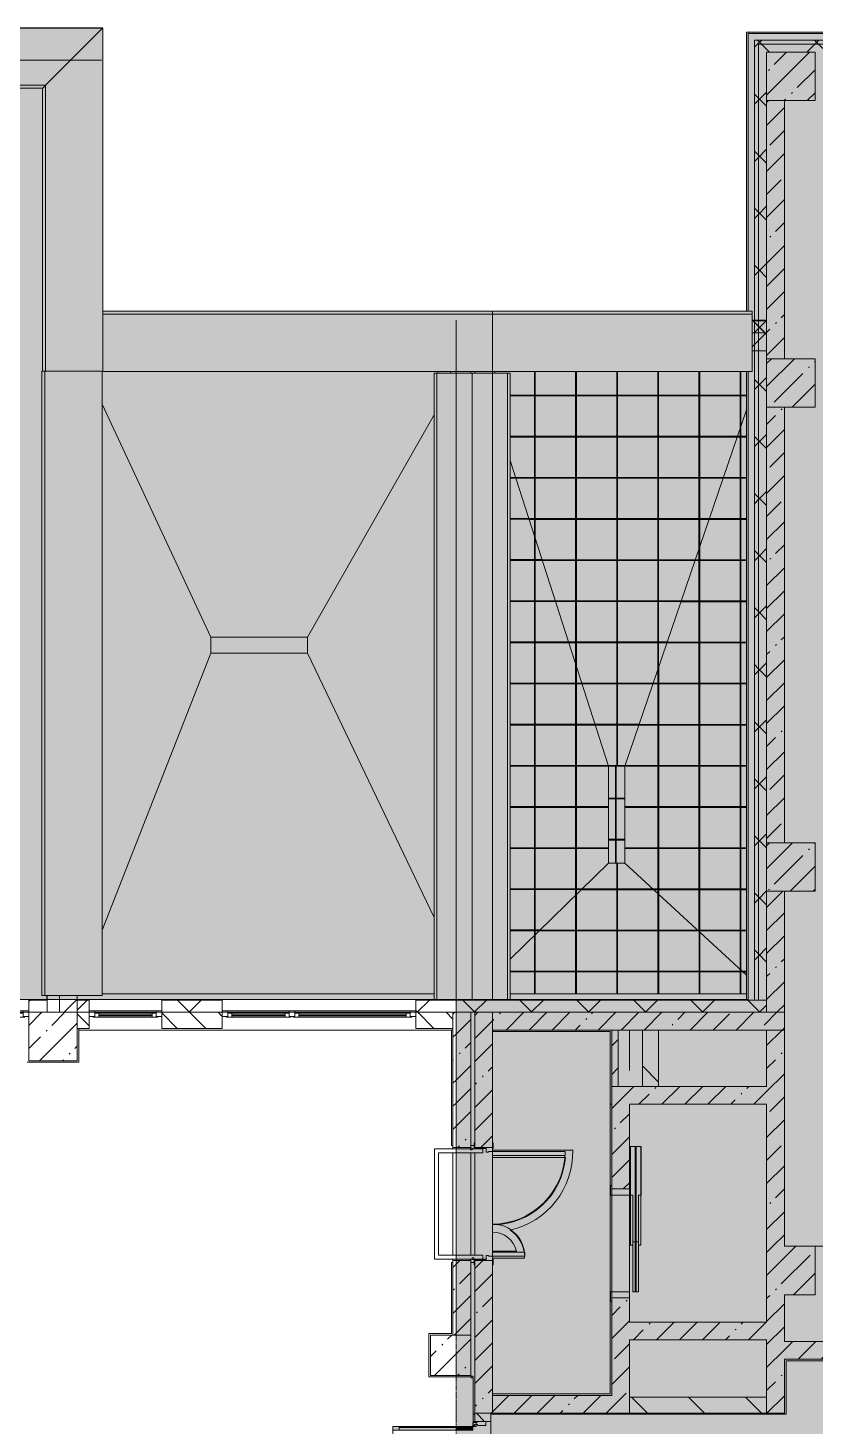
# Model space of a CAD drawing. Header units: millimetres. Extents: x 36059 to 234328, y -8553 to 29000.
# Drawn here: x 140318 to 150078, y 10072 to 27400 of the extents above; entities that cross this region are included whole.
import ezdxf

# ---------------------------------------------------------------- set-up
doc = ezdxf.new("R2010")
doc.units = ezdxf.units.MM
doc.linetypes.add('200_ШТРИХ__ш1_п0_6_', pattern=[800, 500, -300])
doc.linetypes.add('Осевая', pattern=[31.75, 6.35, -4.7625, 15.875, -4.7625])
for name, color, linetype, lineweight in [('A-DETL-5', 7, 'Continuous', 5), ('A-DETL-MBND-1', 7, '200_ШТРИХ__ш1_п0_6_', 9), ('A-GENM', 7, 'Continuous', 5), ('A-GLAZ-2', 7, 'Continuous', 5), ('A-ROOF-PATT', 7, 'Continuous', 5), ('A-WALL', 7, 'Continuous', 9), ('A-WALL-3', 7, 'Continuous', 5), ('I-WALL-4', 7, 'Continuous', 5), ('S-COLS-3', 7, 'Continuous', 5), ('Оси', 7, 'Continuous', 9), ('Оси-2', 7, 'Осевая', 9)]:
    doc.layers.add(name, color=color, linetype=linetype, lineweight=lineweight)
doc.layers.add('A-DETL-GENF-2', color=7, linetype='Continuous', lineweight=9, true_color=0xc0c0c0, transparency=0.4)
for name, color, linetype, lineweight, true_color in [('A-DETL-GENF-3', 7, 'Continuous', 5, 0xaaaaaa), ('A-DETL-GENF-4', 7, 'Continuous', 5, 0xb7b7b7), ('A-DETL-GENF-5', 7, 'Continuous', 5, 0xe2e2e2), ('A-DOOR-1', 7, 'Continuous', 5, 0xaaaaaa), ('A-DOOR-2', 7, 'Continuous', 5, 0xe2e2e2), ('A-DOOR-3', 7, 'Continuous', 5, 0xb7b7b7), ('A-DOOR-FRAM-1', 7, 'Continuous', 5, 0xe2e2e2), ('A-DOOR-FRAM-3', 7, 'Continuous', 5, 0xb7b7b7), ('A-FLOR-1', 7, 'Continuous', 5, 0xb7b7b7), ('A-FLOR-2', 7, 'Continuous', 5, 0xaaaaaa), ('A-GENM-1', 7, 'Continuous', 5, 0x737373), ('A-GENM-2', 7, 'Continuous', 5, 0xa1a1a1), ('A-GLAZ-CWMG-2', 7, 'Continuous', 5, 0x737373), ('A-ROOF-1', 7, 'Continuous', 5, 0x737373), ('A-WALL-4', 7, 'Continuous', 5, 0x737373), ('A-WALL-5', 7, 'Continuous', 9, 0x737373), ('I-WALL-3', 7, 'Continuous', 5, 0x737373), ('I-WALL-6', 7, 'Continuous', 5, 0xa1a1a1), ('S-COLS-4', 7, 'Continuous', 5, 0x737373)]:
    doc.layers.add(name, color=color, linetype=linetype, lineweight=lineweight, true_color=true_color)
pattern_1 = [(45, (107317.9, 0), (-353.5534, 353.5534), []), (135, (107317.9, 0), (-353.5534, -353.5534), [])]
pattern_2 = [(45, (107317.9, 0), (-285.123, 285.123), []), (45, (107603, 0), (-285.123, 285.123), [504.031, -100.806, 16.764, -84.042])]
pattern_3 = [(45, (-38240, -10950), (-285.123, 285.123), []), (45, (-37954.88, -10950), (-285.123, 285.123), [504.031, -100.806, 16.764, -84.042])]
pattern_4 = [(135, (107317.9, 0), (-353.5534, -353.5534), [])]

# ---------------------------------------------------------------- blocks, each defined once
blk = doc.blocks.new('парапет1 - парапет-18629556-3_10_2_птичка')
at = {"layer": 'A-GENM'}
blk.add_line((-2411, 27400), (33928, 27400), dxfattribs=at)
at = {"layer": 'A-GENM-1'}
for p, q in [((33926, 27398), (33219, 26691)), ((33928, 27398), (33928, 23147)), ((33219, 26691), (-1702, 26691)), ((33219, 26691), (33183, 26655)), ((33219, 23147), (33219, 26691)), ((-1665, 26654), (33182, 26654)), ((33182, 26654), (33182, 23147)), ((33928, 23147), (33920, 23147))]:
    blk.add_line(p, q, dxfattribs=at)
blk.add_open_spline([(33183, 26655), (33182, 26654), (33182, 26654), (33182, 26654), (33182, 26654)], degree=3, dxfattribs=at)
blk = doc.blocks.new('BSC_Колонна _Прямоугольная - 600х600-V78-3_10_2_птичка')
at = {"layer": 'S-COLS-3'}
h = blk.add_hatch(dxfattribs=at)
h.set_pattern_fill('FP_114', color=256, style=0, pattern_type=2)
h.set_pattern_definition([(45, (-42460, -26800), (-285.123, 285.123), []), (45, (-42174.88, -26800), (-285.123, 285.123), [504.031, -100.806, 16.764, -84.042])])
h.paths.add_polyline_path([(-300, -300), (300, -300), (300, 300), (-300, 300)])
at = {"layer": 'S-COLS-4'}
for p, q in [((300, 300), (-300, 300)), ((-300, 300), (-300, -300)), ((300, -300), (300, 300)), ((-300, -300), (300, -300))]:
    blk.add_line(p, q, dxfattribs=at)
blk = doc.blocks.new('BSC_Колонна _Прямоугольная - 600х600-V83-3_10_2_птичка')
at = {"layer": 'S-COLS-3'}
h = blk.add_hatch(dxfattribs=at)
h.set_pattern_fill('FP_120', color=256, style=0, pattern_type=2)
h.set_pattern_definition([(45, (-42460, -17000), (-285.123, 285.123), []), (45, (-42174.88, -17000), (-285.123, 285.123), [504.031, -100.806, 16.764, -84.042])])
h.paths.add_polyline_path([(-300, -300), (300, -300), (300, 300), (-300, 300)])
at = {"layer": 'S-COLS-4'}
for p, q in [((300, 300), (-300, 300)), ((-300, 300), (-300, -300)), ((300, -300), (300, 300)), ((-300, -300), (300, -300))]:
    blk.add_line(p, q, dxfattribs=at)
blk = doc.blocks.new('BSC_Колонна _Прямоугольная - 600х600-V84-3_10_2_птичка')
at = {"layer": 'S-COLS-3'}
h = blk.add_hatch(dxfattribs=at)
h.set_pattern_fill('FP_121', color=256, style=0, pattern_type=2)
h.set_pattern_definition([(45, (-42460, -23000), (-285.123, 285.123), []), (45, (-42174.88, -23000), (-285.123, 285.123), [504.031, -100.806, 16.764, -84.042])])
h.paths.add_polyline_path([(-300, -300), (300, -300), (300, 300), (-300, 300), (-300, -210)])
at = {"layer": 'S-COLS-4'}
for p, q in [((300, 300), (-300, 300)), ((-300, 300), (-300, -300)), ((300, -300), (300, 300)), ((-300, -300), (300, -300))]:
    blk.add_line(p, q, dxfattribs=at)
blk = doc.blocks.new('BSC_Колонна _Прямоугольная - 600х600-V100-3_10_2_птичка')
at = {"layer": 'S-COLS-3'}
h = blk.add_hatch(dxfattribs=at)
h.set_pattern_fill('FP_133', color=256, style=0, pattern_type=2)
h.set_pattern_definition([(45, (-33310, -14900), (-285.123, 285.123), []), (45, (-33024.88, -14900), (-285.123, 285.123), [504.031, -100.806, 16.764, -84.042])])
h.paths.add_polyline_path([(-300, -300), (300, -300), (300, 300), (-300, 300), (-300, -208)])
for p, q in [((300, 300), (-300, 300)), ((-300, 300), (-300, -300)), ((300, -300), (300, 300)), ((-300, -300), (300, -300))]:
    blk.add_line(p, q, dxfattribs=at)
blk = doc.blocks.new('110_Дверь_СКБ_2Ст - Д-2 1450x2100h_Лестничная клетка EIS60-31576737-3_10_2_птичка')
at = {"layer": 'A-DOOR-2'}
for points in [[(-588, 507), (-588, 1010), (-638, 1010), (-638, 110), (-588, 110)], [(662, 510), (612, 510), (612, 110), (662, 110)], [(712, 30), (698, 30), (698, -110), (712, -110)]]:
    blk.add_hatch(color=256, dxfattribs=at).paths.add_polyline_path(points)
h = blk.add_hatch(color=256, dxfattribs=at)
h.paths.add_polyline_path([(712, 110), (662, 110), (662, 60), (652, 60), (652, 30), (712, 30)])
h.paths.add_polyline_path([(-628, 30), (-628, 60), (-638, 60), (-638, 110), (-688, 110), (-688, 30)])
at = {"layer": 'A-DOOR-FRAM-1'}
for points in [[(-673, 110), (-673, 118), (-743, 118), (-743, 110), (-697, 110)], [(-673, 30), (-688, 30), (-688, -110), (-673, -110)], [(767, 110), (767, 118), (698, 118), (698, 110)], [(-673, -110), (-743, -110), (-743, -118), (-673, -118)], [(767, -118), (767, -110), (698, -110), (698, -118)]]:
    blk.add_hatch(color=256, dxfattribs=at).paths.add_polyline_path(points)
at = {"layer": 'A-DOOR-3'}
for p, q in [((-638, 1010), (-638, 110)), ((-588, 1010), (-638, 1010)), ((-588, 110), (-588, 1010)), ((662, 510), (612, 510)), ((612, 510), (612, 110)), ((662, 110), (662, 510)), ((-638, 110), (-588, 110)), ((612, 110), (662, 110))]:
    blk.add_line(p, q, dxfattribs=at)
for centre, radius, start, end in [((-638, 110), 900, 0, 90), ((662, 110), 400, 90, 180)]:
    blk.add_arc(centre, radius, start, end, dxfattribs=at)
at = {"layer": 'A-DOOR-FRAM-3'}
for p, q in [((-673, 118), (-743, 118)), ((-743, 118), (-743, 110)), ((-743, 110), (-673, 110)), ((-638, 110), (-688, 110)), ((-688, 110), (-688, 30)), ((-688, 30), (-628, 30)), ((-673, 30), (-688, 30)), ((-688, 30), (-688, -110)), ((-673, 110), (-673, 118)), ((-673, -110), (-673, 30)), ((-638, 60), (-638, 110)), ((-628, 60), (-638, 60)), ((-628, 30), (-628, 60)), ((662, 60), (652, 60)), ((652, 60), (652, 30)), ((652, 30), (712, 30)), ((662, 110), (662, 60)), ((712, 110), (662, 110)), ((767, 118), (698, 118)), ((698, 118), (698, 110)), ((698, 110), (767, 110)), ((712, 30), (698, 30)), ((698, 30), (698, -110)), ((712, 30), (712, 110)), ((712, -110), (712, 30)), ((767, 110), (767, 118)), ((-673, -110), (-743, -110)), ((-743, -110), (-743, -118)), ((-743, -118), (-673, -118)), ((-688, -110), (-673, -110)), ((-673, -118), (-673, -110)), ((698, -110), (712, -110)), ((767, -110), (698, -110)), ((698, -110), (698, -118)), ((698, -118), (767, -118)), ((767, -118), (767, -110))]:
    blk.add_line(p, q, dxfattribs=at)
blk = doc.blocks.new('Gfhfgtnyfz rhsirf 1 - Gfhfgtnyfz rhsirf 3-21026214-3_10_2_птичка')
at = {"layer": 'A-GENM-1'}
for p, q in [((38057, 23120), (38057, 15358)), ((38057, 23120), (38058, 23120)), ((38058, 23120), (38090, 23120)), ((38090, 23120), (38330, 23120)), ((38090, 23120), (38090, 15358)), ((38780, 23120), (38966, 23120)), ((38966, 23120), (38998, 23120)), ((38966, 15358), (38966, 23120)), ((38998, 23120), (38999, 23120)), ((38999, 15358), (38999, 23120))]:
    blk.add_line(p, q, dxfattribs=at)
at = {"layer": 'A-GENM-2'}
for p, q in [((38330, 23120), (38528, 23120)), ((38528, 23120), (38780, 23120)), ((38528, 15358), (38528, 23120))]:
    blk.add_line(p, q, dxfattribs=at)
blk = doc.blocks.new('парапет6 - парапет-21094616-3_10_2_птичка')
at = {"layer": 'A-GENM-1'}
for p, q in [((33173, 23147), (33173, 15407)), ((33173, 23147), (33174, 23147)), ((33174, 23147), (33211, 23147)), ((33211, 23147), (33920, 23147)), ((33211, 23147), (33211, 15407)), ((33920, 15407), (33920, 23147)), ((33174, 15407), (33173, 15407)), ((33211, 15407), (33174, 15407)), ((33920, 15407), (33211, 15407))]:
    blk.add_line(p, q, dxfattribs=at)
blk = doc.blocks.new('120_Окно_СКБ_1Ст - 120_Окно_СКБ_1Ст 900х2500_h_-20664874-3_10_2_птичка')
at = {"layer": 'A-GLAZ-2'}
for p, q in [((-450, -127), (-450, -57)), ((-450, -57), (-380, -57)), ((450, -57), (-450, -57)), ((-380, -127), (-450, -127)), ((-450, -127), (-400, -127)), ((-380, -127), (-400, -127)), ((-400, -127), (-400, -137)), ((-400, -137), (400, -137)), ((400, -137), (-400, -137)), ((-380, -57), (-380, -127)), ((380, -87), (-380, -87)), ((-380, -87), (-380, -127)), ((-330, -137), (-330, -87)), ((-330, -107), (330, -107)), ((330, -117), (-330, -117)), ((330, -137), (330, -87)), ((380, -127), (380, -57)), ((380, -57), (450, -57)), ((380, -127), (380, -87)), ((450, -127), (380, -127)), ((400, -127), (380, -127)), ((400, -127), (450, -127)), ((400, -137), (400, -127)), ((450, -57), (450, -127))]:
    blk.add_line(p, q, dxfattribs=at)
blk = doc.blocks.new('120_Окно_СКБ_1Ст - 120_Окно_СКБ_1Ст_900х2500_h_-20705657-3_10_2_птичка')
at = {"layer": 'A-GLAZ-2'}
for p, q in [((-450, -127), (-450, -57)), ((-450, -57), (-380, -57)), ((450, -57), (-450, -57)), ((-380, -127), (-450, -127)), ((-450, -127), (-400, -127)), ((-380, -127), (-400, -127)), ((-400, -127), (-400, -137)), ((-400, -137), (400, -137)), ((400, -137), (-400, -137)), ((-380, -57), (-380, -127)), ((380, -87), (-380, -87)), ((-380, -87), (-380, -127)), ((-330, -137), (-330, -87)), ((-330, -107), (330, -107)), ((330, -117), (-330, -117)), ((330, -137), (330, -87)), ((380, -127), (380, -57)), ((380, -57), (450, -57)), ((380, -127), (380, -87)), ((450, -127), (380, -127)), ((400, -127), (380, -127)), ((400, -127), (450, -127)), ((400, -137), (400, -127)), ((450, -57), (450, -127))]:
    blk.add_line(p, q, dxfattribs=at)
blk = doc.blocks.new('120_Окно_СКБ_2Ст - 120_Окно_СКБ_2Ст 2400х2500 _мал створка слева_-22817474-3_10_2_птичка')
at = {"layer": 'A-GLAZ-2'}
for p, q in [((-1130, 127), (-1200, 127)), ((-1200, 127), (-1200, 57)), ((-1200, 127), (-1150, 127)), ((-1200, 57), (-1130, 57)), ((1200, 57), (-1200, 57)), ((-1150, 127), (-1150, 137)), ((-1150, 137), (320, 137)), ((320, 137), (-1150, 137)), ((-1130, 127), (-1150, 127)), ((-1130, 57), (-1130, 127)), ((-1130, 87), (-1130, 127)), ((300, 87), (-1130, 87)), ((-1080, 137), (-1080, 87)), ((250, 117), (-1080, 117)), ((-1080, 107), (250, 107)), ((250, 137), (250, 87)), ((370, 127), (300, 127)), ((300, 127), (300, 57)), ((300, 127), (300, 87)), ((320, 127), (300, 127)), ((300, 57), (370, 57)), ((320, 137), (320, 127)), ((320, 127), (350, 127)), ((350, 127), (350, 137)), ((350, 137), (1150, 137)), ((1150, 137), (350, 137)), ((370, 127), (350, 127)), ((370, 57), (370, 127)), ((370, 87), (370, 127)), ((1130, 87), (370, 87)), ((420, 137), (420, 87)), ((1080, 117), (420, 117)), ((420, 107), (1080, 107)), ((1080, 137), (1080, 87)), ((1200, 127), (1130, 127)), ((1130, 127), (1130, 57)), ((1130, 127), (1130, 87)), ((1150, 127), (1130, 127)), ((1130, 57), (1200, 57)), ((1150, 137), (1150, 127)), ((1150, 127), (1200, 127)), ((1200, 57), (1200, 127))]:
    blk.add_line(p, q, dxfattribs=at)
blk = doc.blocks.new('BSC_Колонна _Прямоугольная - 500х500-V187-3_10_2_птичка')
at = {"layer": 'S-COLS-3'}
h = blk.add_hatch(dxfattribs=at)
h.set_pattern_fill('FP_183', color=256, style=0, pattern_type=2)
h.set_pattern_definition(pattern_3)
h.paths.add_polyline_path([(-15, -250), (70, -250), (70, 250), (-250, 250), (-250, -250)])
h = blk.add_hatch(dxfattribs=at)
h.set_pattern_fill('FP_183', color=256, style=0, pattern_type=2)
h.set_pattern_definition(pattern_3)
h.paths.add_polyline_path([(70, -250), (250, -250), (250, 250), (70, 250)])
for p, q in [((70, 250), (-250, 250)), ((-250, 250), (-250, -250)), ((-250, -250), (70, -250))]:
    blk.add_line(p, q, dxfattribs=at)
at = {"layer": 'S-COLS-4'}
for p, q in [((250, 250), (70, 250)), ((250, -250), (250, 250)), ((70, -250), (250, -250))]:
    blk.add_line(p, q, dxfattribs=at)
blk = doc.blocks.new('парапет10 - парапет-22960140-3_10_2_птичка')
at = {"layer": 'A-GENM'}
blk.add_line((41910, 23888), (33928, 23888), dxfattribs=at)
at = {"layer": 'A-GENM-1'}
for p, q in [((33928, 23851), (38310, 23851)), ((38760, 23851), (41980, 23851)), ((41980, 23888), (41911, 23888)), ((41980, 23888), (41980, 23887)), ((41980, 23887), (41980, 23851)), ((41980, 23846), (41980, 23142)), ((38310, 23142), (33920, 23142)), ((41980, 23142), (38760, 23142))]:
    blk.add_line(p, q, dxfattribs=at)
at = {"layer": 'A-GENM-2'}
for p, q in [((38310, 23851), (38760, 23851)), ((38760, 23142), (38310, 23142))]:
    blk.add_line(p, q, dxfattribs=at)
blk = doc.blocks.new('DOR_Дверь лифта - 1350х2050h-V198-3_10_2_птичка')
at = {"layer": 'A-DOOR-3'}
for p, q in [((-600, 125), (-720, 125)), ((-720, 125), (-720, 110)), ((-720, 110), (-600, 110)), ((-675, 110), (-675, -110)), ((-600, 110), (-675, 110)), ((-600, 110), (-600, 125)), ((600, 110), (-600, 110)), ((-600, 110), (-600, -110)), ((720, 125), (600, 125)), ((600, 125), (600, 110)), ((600, -110), (600, 110)), ((675, 110), (600, 110)), ((600, 110), (720, 110)), ((675, -110), (675, 110)), ((720, 110), (720, 125)), ((-675, -110), (-600, -110)), ((-600, -110), (600, -110)), ((-600, -150), (-600, -180)), ((20, -150), (-600, -150)), ((-20, -120), (-20, -150)), ((600, -120), (-20, -120)), ((-20, -150), (600, -150)), ((20, -180), (20, -150)), ((600, -110), (675, -110)), ((600, -150), (600, -120)), ((-600, -180), (20, -180)), ((-600, -190), (-600, -220)), ((20, -190), (-600, -190)), ((-600, -220), (20, -220)), ((-20, -220), (-20, -250)), ((600, -220), (-20, -220)), ((-20, -250), (600, -250)), ((20, -220), (20, -190)), ((600, -250), (600, -220))]:
    blk.add_line(p, q, dxfattribs=at)
at = {"layer": 'A-DOOR-FRAM-3'}
for p, q in [((600, -117), (600, -120)), ((1203, -117), (600, -117)), ((600, -120), (1200, -120)), ((1200, -120), (1200, -180)), ((1203, -183), (1203, -117)), ((1200, -180), (20, -180)), ((20, -180), (20, -183)), ((20, -183), (1203, -183)), ((1203, -187), (20, -187)), ((20, -187), (20, -190)), ((20, -190), (1200, -190)), ((600, -250), (600, -253)), ((1200, -250), (600, -250)), ((600, -253), (1203, -253)), ((1200, -190), (1200, -250)), ((1203, -253), (1203, -187))]:
    blk.add_line(p, q, dxfattribs=at)
blk = doc.blocks.new('Дверь_Витражная_остекление_ - ДВН_ДАО_Главный вход_1800 в свету 5-32258809-3_10_2_птичка')
at = {"layer": 'A-DETL-GENF-5'}
for points in [[(-948, -20), (-993, -20), (-992, -226), (-948, -226)], [(1043, -20), (997, -20), (997, -226), (1043, -226)], [(-948, -1013), (-948, -226), (-993, -226), (-993, -1013)], [(1043, -311), (1043, -226), (997, -226), (997, -1013), (1043, -1013)]]:
    blk.add_hatch(color=256, dxfattribs=at).paths.add_polyline_path(points)
at = {"layer": 'A-DETL-GENF-3'}
for p, q in [((-993, -1013), (-993, -226)), ((-993, -226), (-993, -1013)), ((-983, -933), (-983, -226)), ((-948, -1013), (-948, -226)), ((-948, -1013), (-948, -226)), ((989, -933), (989, -226)), ((997, -1013), (997, -226)), ((997, -226), (997, -1013)), ((1033, -933), (1033, -226)), ((1043, -1013), (1043, -226)), ((1043, -1013), (1043, -226)), ((-993, -933), (-948, -933)), ((-993, -1013), (-948, -1013)), ((-993, -1013), (-948, -1013)), ((1043, -933), (997, -933)), ((1043, -1013), (997, -1013)), ((997, -1013), (1043, -1013))]:
    blk.add_line(p, q, dxfattribs=at)
at = {"layer": 'A-DETL-GENF-4'}
for p, q in [((-948, -20), (-993, -20)), ((-993, -226), (-993, -20)), ((-948, -20), (-993, -20)), ((-993, -20), (-993, -226)), ((-993, -100), (-948, -100)), ((-983, -226), (-983, -100)), ((-948, -226), (-948, -20)), ((-948, -226), (-948, -20)), ((989, -226), (989, -100)), ((997, -226), (997, -20)), ((997, -20), (997, -226)), ((1043, -100), (997, -100)), ((1033, -226), (1033, -100)), ((1043, -226), (1043, -20)), ((1043, -226), (1043, -20))]:
    blk.add_line(p, q, dxfattribs=at)
at = {"layer": 'A-DOOR-1'}
for p, q in [((-993, -1013), (-993, -226)), ((993, -1013), (993, -226))]:
    blk.add_line(p, q, dxfattribs=at)
for centre, start, end in [((993, -20), 208.9884, 212.16), ((993, -20), 218.4779, 270), ((-993, -20), 270, 285.599)]:
    blk.add_arc(centre, 993, start, end, dxfattribs=at)
at = {"layer": 'A-DOOR-3'}
for p, q in [((-1043, 20), (-993, 20)), ((-1043, -20), (-1043, 20)), ((-993, 20), (-993, -20)), ((993, 20), (1043, 20)), ((993, -20), (993, 20)), ((1043, 20), (1043, -20)), ((-993, -20), (-1043, -20)), ((-993, -226), (-993, -20)), ((993, -226), (993, -20)), ((1043, -20), (993, -20))]:
    blk.add_line(p, q, dxfattribs=at)
blk = doc.blocks.new('Прямоугольный импост - Импост структурный с накладкой - 160мм Темный-32469899-3_10_2_птичка')
at = {"layer": 'A-GLAZ-CWMG-2'}
for p, q in [((0, 17), (-50, 17)), ((-50, 17), (-50, 0)), ((-50, 0), (-40, 0)), ((-40, 0), (-40, -40)), ((-10, -40), (-10, 0)), ((-10, 0), (0, 0)), ((0, 0), (0, 17)), ((-40, -40), (-50, -40)), ((-50, -40), (-50, -140)), ((-50, -140), (0, -140)), ((0, -40), (-10, -40)), ((0, -140), (0, -40))]:
    blk.add_line(p, q, dxfattribs=at)

msp = doc.modelspace()

# ---------------------------------------------------------------- hatches: boundary and pattern name
at = {"layer": 'A-DETL-GENF-2'}
for points in [[(106390.1, 14774.9), (107049.9, 14774.9), (107049.9, 15358), (146077.9, 15358), (146077.9, 23888.3), (141246, 23888.3), (141246, 27398.1), (104908.8, 27398.1), (104908.8, 14774.9), (105924, 14774.9)], [(178169.8, -251.7), (183167.9, -251.7), (183167.9, 3288.3), (191887.9, 3288.3), (191887.9, 27348.3), (149227.9, 27348.3), (149227.9, 23888.3), (145628, 23888.3), (145628, -251.7), (177237.6, -251.7)]]:
    msp.add_hatch(color=256, dxfattribs=at).paths.add_polyline_path(points)
at = {"layer": 'A-ROOF-PATT'}
h = msp.add_hatch(dxfattribs=at)
h.set_pattern_fill('FP_192', color=256, style=0, pattern_type=2)
h.set_pattern_definition([(0, (107332.97, -96.4), (0, 509.904), []), (0, (107332.97, -106.4), (0, 509.904), []), (90, (107337.97, -101.4), (-510, 3e-14), []), (90, (107327.97, -101.4), (-510, 3e-14), [])])
h.paths.add_polyline_path([(147517.9, 18250), (147717.9, 18250), (149227.9, 22668.2), (149227.9, 23141.9), (146107.9, 23141.9), (146107.9, 23120.1), (146296.6, 23120.1), (146296.6, 22038.8), (147407.1, 18593.7)])
h = msp.add_hatch(dxfattribs=at)
h.set_pattern_fill('FP_189', color=256, style=0, pattern_type=2)
h.set_pattern_definition([(270, (107404.5, -106.3), (509.179, 3e-14), []), (270, (107394.5, -106.3), (509.179, 3e-14), []), (0, (107399.5, -111.3), (0, 510), []), (0, (107399.5, -101.3), (0, 510), [])])
h.paths.add_polyline_path([(149227.9, 15660.1), (149227.9, 22668.2), (147717.9, 18250), (147717.9, 17050), (149023.1, 15848.6)])
h = msp.add_hatch(dxfattribs=at)
h.set_pattern_fill('FP_190', color=256, style=0, pattern_type=2)
h.set_pattern_definition([(90, (107399.9, -1125), (-509.077, 3e-14), []), (90, (107409.9, -1125), (-509.077, 3e-14), []), (180, (107404.9, -1120), (-6e-14, -510), []), (180, (107404.9, -1130), (-6e-14, -510), [])])
h.paths.add_polyline_path([(146296.6, 15858.1), (147517.9, 17050), (147517.9, 18250), (146296.6, 22038.8), (146296.6, 16427.1)])
h = msp.add_hatch(dxfattribs=at)
h.set_pattern_fill('FP_193', color=256, style=0, pattern_type=2)
h.set_pattern_definition([(0, (107317.9, 5), (0, 510), []), (0, (107317.9, -5), (0, 510), []), (90, (107322.9, 0), (-510, 3e-14), []), (90, (107312.9, 0), (-510, 3e-14), [])])
h.paths.add_polyline_path([(147717.9, 17050), (147717.9, 18250), (147517.9, 18250), (147517.9, 17050)])
h = msp.add_hatch(dxfattribs=at)
h.set_pattern_fill('FP_191', color=256, style=0, pattern_type=2)
h.set_pattern_definition([(180, (107333.84, -79.3), (-6e-14, -509.031), []), (180, (107333.84, -69.3), (-6e-14, -509.031), []), (270, (107328.84, -74.3), (510, 3e-14), []), (270, (107338.84, -74.3), (510, 3e-14), [])])
h.paths.add_polyline_path([(149227.9, 15430), (149227.9, 15660.1), (147717.9, 17050), (147517.9, 17050), (146296.6, 15858.1), (146296.6, 15430), (147966.5, 15430)])
at = {"layer": 'A-WALL-3'}
h = msp.add_hatch(dxfattribs=at)
h.set_pattern_fill('FP_109', color=256, style=0, pattern_type=2)
h.set_pattern_definition(pattern_1)
h.paths.add_polyline_path([(149327.9, 15350), (149377.9, 15350), (149377.9, 27250), (149327.9, 27250), (149327.9, 15358)])
h = msp.add_hatch(dxfattribs=at)
h.set_pattern_fill('FP_109', color=256, style=0, pattern_type=2)
h.set_pattern_definition(pattern_1)
h.paths.add_polyline_path([(191834.1, 27200), (191887.9, 27200), (191887.9, 27250), (187667.9, 27250), (187667.9, 27200), (191686.8, 27200)])
h.paths.add_polyline_path([(183763.1, 27200), (184567.9, 27200), (184567.9, 27250), (183667.9, 27250), (183667.9, 27200)])
h.paths.add_polyline_path([(174427.9, 27200), (174427.9, 27250), (170177.9, 27250), (170177.9, 27200), (173974.9, 27200)])
h.paths.add_polyline_path([(176927.9, 27200), (178127.9, 27200), (178127.9, 27250), (176927.9, 27250)])
h.paths.add_polyline_path([(180227.9, 27200), (181567.9, 27200), (181567.9, 27250), (180227.9, 27250)])
h.paths.add_polyline_path([(168847.8, 27200), (169277.9, 27200), (169277.9, 27250), (167177.9, 27250), (167177.9, 27200), (167915.6, 27200)])
h.paths.add_polyline_path([(166051.2, 27200), (166277.9, 27200), (166277.9, 27250), (165177.9, 27250), (165177.9, 27200)])
h.paths.add_polyline_path([(161390.2, 27200), (162077.9, 27200), (162077.9, 27250), (160577.9, 27250), (160577.9, 27200)])
h.paths.add_polyline_path([(157661.4, 27200), (158077.9, 27200), (158077.9, 27250), (156978.2, 27250), (156978.2, 27200)])
h.paths.add_polyline_path([(155796.9, 27200), (156078.2, 27200), (156078.2, 27250), (154977.9, 27250), (154977.9, 27200)])
h.paths.add_polyline_path([(149377.9, 27200), (151877.9, 27200), (151877.9, 27250), (149377.9, 27250)])
h = msp.add_hatch(dxfattribs=at)
h.set_pattern_fill('FP_109', color=256, style=0, pattern_type=2)
h.set_pattern_definition(pattern_1)
h.paths.add_polyline_path([(149477.9, 15350), (149477.9, 27200), (149377.9, 27200), (149377.9, 15350)])
h = msp.add_hatch(dxfattribs=at)
h.set_pattern_fill('FP_109', color=256, style=0, pattern_type=2)
h.set_pattern_definition(pattern_1)
h.paths.add_polyline_path([(191797.9, 27100), (191887.9, 27100), (191887.9, 27200), (187667.9, 27200), (187667.9, 27100), (191686.8, 27100)])
h.paths.add_polyline_path([(177237.6, 27100), (178127.9, 27100), (178127.9, 27200), (176927.9, 27200), (176927.9, 27100)])
h.paths.add_polyline_path([(180227.9, 27100), (181567.9, 27100), (181567.9, 27200), (180227.9, 27200)])
h.paths.add_polyline_path([(174427.9, 27100), (174427.9, 27200), (170177.9, 27200), (170177.9, 27100), (173974.9, 27100)])
h.paths.add_polyline_path([(183667.9, 27100), (184567.9, 27100), (184567.9, 27200), (183667.9, 27200)])
h.paths.add_polyline_path([(165177.9, 27100), (166277.9, 27100), (166277.9, 27200), (165177.9, 27200)])
h.paths.add_polyline_path([(161390.2, 27100), (162077.9, 27100), (162077.9, 27200), (160577.9, 27200), (160577.9, 27100)])
h.paths.add_polyline_path([(167177.9, 27100), (169277.9, 27100), (169277.9, 27200), (167177.9, 27200)])
h.paths.add_polyline_path([(157661.4, 27100), (158077.9, 27100), (158077.9, 27200), (156978.2, 27200), (156978.2, 27100)])
h.paths.add_polyline_path([(149477.9, 27100), (151877.9, 27100), (151877.9, 27200), (149477.9, 27200)])
h.paths.add_polyline_path([(155796.9, 27100), (156078.2, 27100), (156078.2, 27200), (154977.9, 27200), (154977.9, 27100)])
h = msp.add_hatch(dxfattribs=at)
h.set_pattern_fill('FP_109', color=256, style=0, pattern_type=2)
h.set_pattern_definition(pattern_1)
h.paths.add_polyline_path([(149477.9, 23620), (149477.9, 23770), (149297.9, 23770), (149297.9, 23620)])
h = msp.add_hatch(dxfattribs=at)
h.set_pattern_fill('FP_109', color=256, style=0, pattern_type=2)
h.set_pattern_definition(pattern_1)
h.paths.add_polyline_path([(134356.3, 15200), (139427.9, 15200), (139427.9, 15350), (137334.9, 15349), (137334.9, 15288), (137327.9, 15285), (136554.9, 15288), (136554.9, 15350), (132928.1, 15349), (132928.1, 15288), (132921.1, 15285), (131748.1, 15288), (131748.1, 15350), (127107.9, 15349), (127107.9, 15288), (127100.9, 15285), (126327.9, 15288), (126327.9, 15350), (122100.9, 15349), (122100.9, 15288), (122093.9, 15285), (121920.9, 15288), (121920.7, 15350), (120177.9, 15350), (120177.9, 15200), (133727.9, 15200)])
h.paths.add_polyline_path([(145628, 15200), (145628, 15350), (145127.9, 15350), (145127.9, 15200), (145542.7, 15200)])
h.paths.add_polyline_path([(141977.9, 15200), (142727.9, 15200), (142727.9, 15350), (141977.9, 15350)])
h.paths.add_polyline_path([(140927.9, 15200), (141077.9, 15200), (141077.9, 15350), (140927.9, 15350), (140927.9, 15270.2)])
h.paths.add_polyline_path([(116477.9, 15200), (117077.9, 15200), (117077.9, 15350), (116477.9, 15350)])
h.paths.add_polyline_path([(113847.8, 15200), (114077.9, 15200), (114077.9, 15350), (107357.9, 15350), (107357.9, 15293), (107207.9, 15293), (107207.9, 15200), (113477.9, 15200)])
h.paths.add_polyline_path([(115577.9, 15200), (115577.9, 15350), (114977.9, 15350), (114977.9, 15200)])
h.paths.add_polyline_path([(140327.9, 15200), (140557.9, 15200), (140552.9, 15350), (140327.9, 15350), (140327.9, 15270.2)])
h = msp.add_hatch(dxfattribs=at)
h.set_pattern_fill('FP_109', color=256, style=0, pattern_type=2)
h.set_pattern_definition(pattern_1)
h.paths.add_polyline_path([(149271.5, 15200), (149477.9, 15200), (149477.9, 15350), (145628, 15350), (145628, 15200), (149227.9, 15200)])
h = msp.add_hatch(dxfattribs=at)
h.set_pattern_fill('FP_107', color=256, style=0, pattern_type=2)
h.set_pattern_definition([(135, (107317.9, 0), (-176.7767, -176.7767), [])])
h.paths.add_polyline_path([(141077.9, 15000), (141077.9, 15200), (140927.9, 15200), (140927.9, 15000)])
h.paths.add_polyline_path([(142727.9, 15000), (142727.9, 15200), (141977.9, 15200), (141977.9, 15000)])
h.paths.add_polyline_path([(145542.7, 15000), (145587.9, 15000), (145587.9, 15200), (145127.9, 15200), (145127.9, 15000)])
at = {"layer": 'I-WALL-4'}
h = msp.add_hatch(dxfattribs=at)
h.set_pattern_fill('FP_105', color=256, style=0, pattern_type=2)
h.set_pattern_definition(pattern_2)
h.paths.add_polyline_path([(149477.9, 15200), (149697.9, 15200), (149697.9, 16700), (149477.9, 16700), (149477.9, 15848.6)])
h.paths.add_polyline_path([(149477.9, 17300), (149697.9, 17300), (149697.9, 22700), (149477.9, 22700), (149477.9, 20476.2)])
h.paths.add_polyline_path([(149697.9, 23300), (149697.9, 26500), (149477.9, 26500), (149480.6, 23300)])
h = msp.add_hatch(dxfattribs=at)
h.set_pattern_fill('FP_105', color=256, style=0, pattern_type=2)
h.set_pattern_definition(pattern_2)
h.paths.add_polyline_path([(149297.9, 23400), (149477.9, 23400), (149477.9, 23620), (149297.9, 23620)])
h = msp.add_hatch(dxfattribs=at)
h.set_pattern_fill('FP_109', color=256, style=0, pattern_type=2)
h.set_pattern_definition(pattern_1)
h.paths.add_polyline_path([(140707.9, 15358), (140707.9, 15407.3), (140557.9, 15407.3), (140557.9, 15358)])
h = msp.add_hatch(dxfattribs=at)
h.set_pattern_fill('FP_109', color=256, style=0, pattern_type=2)
h.set_pattern_definition(pattern_1)
h.paths.add_polyline_path([(140557.9, 15200), (140707.9, 15200), (140707.9, 15358), (140557.9, 15358), (140557.9, 15270.2)])
h = msp.add_hatch(dxfattribs=at)
h.set_pattern_fill('FP_105', color=256, style=0, pattern_type=2)
h.set_pattern_definition(pattern_2)
h.paths.add_polyline_path([(140881.7, 15358), (140927.9, 15358), (140927.9, 15407.3), (140707.9, 15407.3), (140707.9, 15358)])
h = msp.add_hatch(dxfattribs=at)
h.set_pattern_fill('FP_105', color=256, style=0, pattern_type=2)
h.set_pattern_definition(pattern_2)
h.paths.add_polyline_path([(140881.7, 15200), (140927.9, 15200), (140927.9, 15358), (140707.9, 15358), (140707.9, 15200)])
h = msp.add_hatch(dxfattribs=at)
h.set_pattern_fill('FP_105', color=256, style=0, pattern_type=2)
h.set_pattern_definition(pattern_2)
h.paths.add_polyline_path([(145628, 11200), (145628, 12125), (145587.9, 12125), (145587.9, 11200)])
h.paths.add_polyline_path([(145587.9, 13525), (145628, 13525), (145628, 15200), (145587.9, 15200), (145587.9, 13534.8)])
h = msp.add_hatch(dxfattribs=at)
h.set_pattern_fill('FP_105', color=256, style=0, pattern_type=2)
h.set_pattern_definition(pattern_2)
h.paths.add_polyline_path([(145807.9, 11200), (145807.9, 12125), (145628, 12125), (145628, 11200)])
h.paths.add_polyline_path([(145807.9, 13525), (145807.9, 15200), (145628, 15200), (145628, 13525)])
h = msp.add_hatch(dxfattribs=at)
h.set_pattern_fill('FP_105', color=256, style=0, pattern_type=2)
h.set_pattern_definition(pattern_2)
h.paths.add_polyline_path([(146008.8, 10230), (146077.9, 10230), (146077.9, 12125), (145857.9, 12125), (145857.9, 10230)])
h.paths.add_polyline_path([(145857.9, 13525), (146077.9, 13525), (146077.9, 15200), (145857.9, 15200), (145857.9, 13534.8)])
h = msp.add_hatch(dxfattribs=at)
h.set_pattern_fill('FP_105', color=256, style=0, pattern_type=2)
h.set_pattern_definition(pattern_2)
h.paths.add_polyline_path([(147937.9, 14980), (149697.9, 14980), (149697.9, 15200), (146077.9, 15200), (146077.9, 14980), (147899.4, 14980)])
h = msp.add_hatch(dxfattribs=at)
h.set_pattern_fill('FP_110', color=256, style=0, pattern_type=2)
h.set_pattern_definition([(45, (107317.9, 0), (-176.7767, 176.7767), [])])
h.paths.add_polyline_path([(147637.9, 14280), (147637.9, 14980), (147557.9, 14980), (147557.9, 14280)])
h = msp.add_hatch(dxfattribs=at)
h.set_pattern_fill('FP_108', color=256, style=0, pattern_type=2)
h.set_pattern_definition(pattern_4)
h.paths.add_polyline_path([(148137.9, 14280), (148137.9, 14980), (147937.9, 14980), (147937.9, 14280)])
h = msp.add_hatch(dxfattribs=at)
h.set_pattern_fill('FP_105', color=256, style=0, pattern_type=2)
h.set_pattern_definition(pattern_2)
h.paths.add_polyline_path([(149697.9, 10230), (149697.9, 11700), (149477.9, 11700), (149477.9, 10230)])
h.paths.add_polyline_path([(149697.9, 12300), (149697.9, 14980), (149477.9, 14980), (149477.9, 12300)])
h = msp.add_hatch(dxfattribs=at)
h.set_pattern_fill('FP_105', color=256, style=0, pattern_type=2)
h.set_pattern_definition(pattern_2)
h.paths.add_polyline_path([(147777.9, 10230), (147777.9, 11660), (147557.9, 11660), (147557.9, 10230)])
h.paths.add_polyline_path([(147777.9, 13010), (147777.9, 14280), (147557.9, 14280), (147557.9, 13010), (147605.7, 13010)])
h = msp.add_hatch(dxfattribs=at)
h.set_pattern_fill('FP_105', color=256, style=0, pattern_type=2)
h.set_pattern_definition(pattern_2)
h.paths.add_polyline_path([(149477.9, 14060), (149477.9, 14280), (147777.9, 14280), (147777.9, 14060), (149271.5, 14060)])
h = msp.add_hatch(dxfattribs=at)
h.set_pattern_fill('FP_105', color=256, style=0, pattern_type=2)
h.set_pattern_definition(pattern_2)
h.paths.add_polyline_path([(149477.9, 11140), (149477.9, 11360), (147777.9, 11360), (147777.9, 11140), (149271.5, 11140)])
h = msp.add_hatch(dxfattribs=at)
h.set_pattern_fill('FP_105', color=256, style=0, pattern_type=2)
h.set_pattern_definition(pattern_2)
h.paths.add_polyline_path([(152077.9, 10900), (152077.9, 11120), (149697.9, 11120), (149697.9, 10900)])
h = msp.add_hatch(dxfattribs=at)
h.set_pattern_fill('FP_105', color=256, style=0, pattern_type=2)
h.set_pattern_definition(pattern_2)
h.paths.add_polyline_path([(147557.9, 10230), (147557.9, 10450), (146077.9, 10450), (146077.9, 10230), (147407.1, 10230)])
h = msp.add_hatch(dxfattribs=at)
h.set_pattern_fill('FP_108', color=256, style=0, pattern_type=2)
h.set_pattern_definition(pattern_4)
h.paths.add_polyline_path([(149477.9, 10230), (149477.9, 10430), (147777.9, 10430), (147777.9, 10230), (149271.5, 10230)])
h = msp.add_hatch(dxfattribs=at)
h.set_pattern_fill('FP_108', color=256, style=0, pattern_type=2)
h.set_pattern_definition(pattern_4)
h.paths.add_polyline_path([(145857.9, 7900), (146057.9, 7900), (146057.9, 8000), (145857.9, 8000)])
h.paths.add_polyline_path([(145857.9, 10130), (146057.9, 10130), (146057.9, 10230), (145857.9, 10230)])
at = {"layer": 'S-COLS-3'}
h = msp.add_hatch(dxfattribs=at)
h.set_pattern_fill('FP_105', color=256, style=0, pattern_type=2)
h.set_pattern_definition(pattern_2)
h.paths.add_polyline_path([(149697.9, 11700), (150077.9, 11700), (150077.9, 12300), (149477.9, 12300), (149477.9, 11700)])

# ---------------------------------------------------------------- linework, layer by layer
at = {"layer": 'A-DETL-5'}
for p, q in [((141246, 27398.1), (104908.8, 27398.1)), ((141246, 23888.3), (141246, 27398.1)), ((145628, 23888.3), (141246, 23888.3)), ((146077.9, 23888.3), (145628, 23888.3)), ((146077.9, 15358), (146077.9, 23888.3)), ((107049.9, 15358), (145628, 15358)), ((145628, 15358), (146077.9, 15358))]:
    msp.add_line(p, q, dxfattribs=at)
at = {"layer": 'A-DETL-MBND-1'}
msp.add_line((147777.9, 14980), (147777.9, 14280), dxfattribs=at)
at = {"layer": 'A-FLOR-1'}
for p, q in [((141237.5, 22736.6), (142584.9, 19850)), ((143784.9, 19850), (145355.3, 22605.7)), ((142584.9, 19850), (143784.9, 19850)), ((142584.9, 19650), (142584.9, 19850)), ((143784.9, 19650), (143784.9, 19850)), ((141237.5, 16218.6), (142584.9, 19650)), ((143784.9, 19650), (142584.9, 19650)), ((145355.4, 16374), (143784.9, 19650)), ((145356, 15430), (141237.5, 15430)), ((147537.9, 14960), (146077.9, 14960)), ((147537.9, 10470), (147537.9, 14960)), ((147557.9, 14060), (147537.9, 14060)), ((145849.9, 13550), (145807.9, 13550)), ((145409.3, 13458.5), (145959.3, 13458.5)), ((145959.3, 13508.5), (145827.4, 13508.5)), ((145959.3, 13458.5), (145959.3, 13508.5)), ((147074.1, 13491.9), (146079.3, 13491.9)), ((146079.3, 13491.9), (146079.3, 13475)), ((146079.3, 13425), (146079.3, 13401.9)), ((146079.3, 13401.9), (146981.6, 13401.9)), ((146079.3, 12567), (146079.3, 12477)), ((145959.3, 12188.5), (145409.3, 12188.5)), ((145959.3, 12140), (145959.3, 12188.5)), ((146376.4, 12240.8), (146079.3, 12240.8)), ((146079.3, 12240.8), (146079.3, 12225)), ((146079.3, 12175), (146079.3, 12150.8)), ((146079.3, 12150.8), (146473.7, 12150.8)), ((155477.9, 12300), (150077.9, 12300)), ((145807.9, 12100), (145849.9, 12100)), ((163115.7, 10880), (149717.9, 10880)), ((149717.9, 10880), (149717.9, 10220)), ((145837.9, 10129.4), (145837.9, 10680)), ((146077.9, 10470), (147537.9, 10470)), ((145857.9, 10220), (145837.4, 10220)), ((145837.4, 10220), (145837.4, 10129.7)), ((149717.9, 10220), (146057.9, 10220))]:
    msp.add_line(p, q, dxfattribs=at)
for centre, radius, start, end in [((146079.3, 13472), 905, 270, 355.56313), ((146079.3, 13472), 995, 282.67054, 1.1511), ((146079.3, 12172), 305, 13.0427, 90), ((146079.3, 12172), 395, 7.73102, 56.45952), ((146079.3, 12172), 395, 356.92799, 0.44718)]:
    msp.add_arc(centre, radius, start, end, dxfattribs=at)
at = {"layer": 'A-FLOR-2'}
for p, q in [((140947.9, 14980), (140947.9, 14580)), ((145567.9, 13550), (145567.9, 14980)), ((140947.9, 14580), (140307.9, 14580)), ((145587.9, 13550), (145567.9, 13550)), ((145807.4, 13508.5), (145359.3, 13508.5)), ((145359.3, 13508.5), (145359.3, 12138.5)), ((145409.3, 12188.5), (145409.3, 13458.5)), ((145359.3, 12138.5), (145827.4, 12138.5)), ((145567.9, 11220), (145567.9, 12100)), ((145567.9, 12100), (145587.9, 12100)), ((145287.9, 10680), (145287.9, 11220)), ((145287.9, 11220), (145567.9, 11220)), ((145812.4, 10680), (145287.9, 10680))]:
    msp.add_line(p, q, dxfattribs=at)
at = {"layer": 'A-ROOF-1'}
for p, q in [((149227.9, 22668.2), (147717.9, 18250)), ((147517.9, 18250), (146296.2, 22039.9)), ((147517.9, 17050), (147517.9, 18250)), ((147517.9, 18250), (147717.9, 18250)), ((147717.9, 18250), (147717.9, 17050)), ((146295.6, 15857.1), (147517.9, 17050)), ((147717.9, 17050), (147517.9, 17050)), ((147717.9, 17050), (149228.4, 15659.6)), ((149228, 15430), (146295.6, 15430))]:
    msp.add_line(p, q, dxfattribs=at)
at = {"layer": 'A-WALL'}
for p, q in [((140550.9, 15353), (140327.9, 15353)), ((140557.9, 15350), (140327.9, 15350)), ((140550.9, 15358), (140550.9, 15350)), ((140557.9, 15407.3), (140557.9, 15200)), ((140707.9, 15407.3), (140707.9, 15200)), ((140927.9, 15358), (140927.9, 15200)), ((141077.9, 15353), (140927.9, 15353)), ((141077.9, 15350), (140927.9, 15350)), ((142727.9, 15353), (141977.9, 15353)), ((142727.9, 15350), (141977.9, 15350)), ((141077.9, 15200), (140927.9, 15200)), ((142727.9, 15200), (141977.9, 15200)), ((145587.9, 15200), (145127.9, 15200))]:
    msp.add_line(p, q, dxfattribs=at)
at = {"layer": 'A-WALL-3'}
for p, q in [((149227.9, 27350), (156978.2, 27350)), ((140327.9, 15358), (140327.9, 15200)), ((141077.9, 15000), (141077.9, 15358)), ((141977.9, 15358), (141977.9, 15000)), ((142727.9, 15000), (142727.9, 15358)), ((145127.9, 15358), (145127.9, 15000)), ((137927.9, 15200), (140327.9, 15200)), ((142727.9, 15200), (140927.9, 15200)), ((145587.9, 15000), (145587.9, 15200)), ((140927.9, 15000), (141077.9, 15000)), ((141977.9, 15000), (142727.9, 15000)), ((145127.9, 15000), (145587.9, 15000))]:
    msp.add_line(p, q, dxfattribs=at)
at = {"layer": 'A-WALL-4'}
for p, q in [((149227.9, 27348.3), (149227.9, 23888.3)), ((149477.9, 23400), (149477.9, 26500)), ((149477.9, 23778), (149297.9, 23778)), ((149477.9, 23620), (149477.9, 23778)), ((149477.9, 23620), (149477.9, 23620)), ((149227.9, 23141.9), (149227.9, 15358)), ((149477.9, 15200), (149477.9, 16700)), ((140550.9, 15358), (137404.9, 15358)), ((149227.9, 15358), (140927.9, 15358)), ((145127.9, 15200), (149477.9, 15200)), ((145827.4, 13514), (145807.4, 13514)), ((145807.4, 13514), (145807.4, 13494)), ((145807.4, 13494), (145827.4, 13494)), ((145827.4, 13494), (145827.4, 13514)), ((145847.4, 12156), (145827.4, 12156)), ((145827.4, 12156), (145827.4, 12136)), ((145827.4, 12136), (145847.4, 12136)), ((145847.4, 12136), (145847.4, 12156)), ((145812.4, 10689), (145812.4, 10669)), ((145832.4, 10689), (145812.4, 10689)), ((145812.4, 10669), (145832.4, 10669)), ((145832.4, 10669), (145832.4, 10689))]:
    msp.add_line(p, q, dxfattribs=at)
at = {"layer": 'A-WALL-5'}
for p, q in [((149247.9, 27330), (149247.9, 23889.9)), ((151877.9, 27330), (149247.9, 27330)), ((149327.9, 27250), (149327.9, 15350)), ((151877.9, 27250), (149327.9, 27250)), ((149377.9, 27200), (149377.9, 15350)), ((151877.9, 27200), (149377.9, 27200)), ((149477.9, 23773), (149297.9, 23773)), ((149477.9, 23770), (149297.9, 23770)), ((149247.9, 23141.9), (149247.9, 15350)), ((140552.9, 15350), (140552.9, 15407.3)), ((149247.9, 15353), (145127.9, 15353)), ((149477.9, 15350), (145127.9, 15350)), ((149227.9, 15358), (149247.9, 15358)), ((147637.9, 14980), (147557.9, 14980)), ((148137.9, 14980), (147937.9, 14980)), ((147937.9, 14280), (148137.9, 14280)), ((146077.9, 10230), (146077.9, 10450)), ((147777.9, 10430), (147777.9, 10230)), ((149477.9, 10230), (149477.9, 10430)), ((146057.9, 10230), (145857.9, 10230))]:
    msp.add_line(p, q, dxfattribs=at)
at = {"layer": 'I-WALL-3'}
for p, q in [((149697.9, 23300), (149697.9, 26500)), ((149477.9, 23620), (149297.9, 23620)), ((149297.9, 23400), (149477.9, 23400)), ((149477.9, 23400), (149477.9, 23300)), ((145400.9, 23120.1), (145400.9, 23141.9)), ((145557.9, 23141.9), (145557.9, 23120.1)), ((146107.9, 23141.9), (146107.9, 23120.1)), ((149477.9, 22700), (149477.9, 17300)), ((149697.9, 17300), (149697.9, 22700)), ((149697.9, 15200), (149697.9, 16700)), ((140550.9, 15407.3), (140550.9, 15358)), ((140927.9, 15358), (140927.9, 15407.3)), ((145807.9, 13513.5), (145807.9, 15200)), ((145857.9, 15200), (145857.9, 13580)), ((149697.9, 15200), (146077.9, 15200)), ((146077.9, 13580), (146077.9, 15200)), ((149697.9, 14980), (149697.9, 15200)), ((146077.9, 14980), (147557.9, 14980)), ((147557.9, 14980), (147557.9, 13010)), ((147637.9, 14980), (147937.9, 14980)), ((147637.9, 14280), (147637.9, 14980)), ((147937.9, 14980), (147937.9, 14280)), ((148137.9, 14980), (149697.9, 14980)), ((148137.9, 14280), (148137.9, 14980)), ((149697.9, 14980), (149477.9, 14980)), ((149477.9, 14980), (149477.9, 14280)), ((149697.9, 12300), (149697.9, 14980)), ((147557.9, 14280), (147937.9, 14280)), ((149477.9, 14280), (148137.9, 14280)), ((147777.9, 13010), (147777.9, 14060)), ((147777.9, 14060), (149477.9, 14060)), ((149477.9, 14060), (149477.9, 12300)), ((145587.9, 13525), (145807.9, 13525)), ((145807.9, 13458.5), (145807.9, 12188.5)), ((145857.9, 12188.5), (145857.9, 13458.5)), ((146077.9, 13425), (146077.9, 12225)), ((147557.9, 13010), (147777.9, 13010)), ((145807.9, 11200), (145807.9, 12138.5)), ((145807.9, 12125), (145587.9, 12125)), ((145857.9, 12070), (145857.9, 10230)), ((146077.9, 10450), (146077.9, 12070)), ((147557.9, 11660), (147557.9, 10450)), ((147777.9, 11660), (147557.9, 11660)), ((147777.9, 11360), (147777.9, 11660)), ((149477.9, 11700), (149477.9, 11360)), ((149697.9, 11120), (149697.9, 11700)), ((149477.9, 11360), (147777.9, 11360)), ((147777.9, 10430), (147777.9, 11140)), ((147777.9, 11140), (149477.9, 11140)), ((149477.9, 11140), (149477.9, 10430)), ((152077.9, 11120), (149697.9, 11120)), ((149697.9, 10230), (149697.9, 10900)), ((149697.9, 10900), (163065.7, 10900)), ((147557.9, 10450), (146077.9, 10450)), ((149477.9, 10430), (147777.9, 10430)), ((145857.9, 10230), (145857.9, 10120)), ((146057.9, 10230), (147777.9, 10230)), ((146057.9, 10230), (146057.9, 7900)), ((147777.9, 10230), (149697.9, 10230)), ((145857.9, 10130), (146057.9, 10130))]:
    msp.add_line(p, q, dxfattribs=at)
at = {"layer": 'I-WALL-4'}
for p, q in [((142727.9, 15200), (145127.9, 15200)), ((140947.9, 15000), (140947.9, 14980)), ((145587.9, 14980), (140947.9, 14980)), ((145587.9, 15000), (145587.9, 13508.5)), ((145587.9, 12188.5), (145587.9, 13458.5)), ((145587.9, 12138.5), (145587.9, 11200))]:
    msp.add_line(p, q, dxfattribs=at)
at = {"layer": 'I-WALL-6'}
for p, q in [((145807.9, 23141.9), (145807.9, 23120.1)), ((145857.9, 23120.1), (145857.9, 23141.9))]:
    msp.add_line(p, q, dxfattribs=at)
at = {"layer": 'S-COLS-4'}
for p, q in [((149477.9, 12300), (149477.9, 11700)), ((150077.9, 12300), (149697.9, 12300)), ((150077.9, 11700), (150077.9, 12300)), ((149697.9, 11700), (150077.9, 11700))]:
    msp.add_line(p, q, dxfattribs=at)
at = {"layer": 'Оси'}
for p, q in [((128727.9, 27000), (141227.9, 27000)), ((145627.9, 11277.7), (145627.9, 23777.7))]:
    msp.add_line(p, q, dxfattribs=at)
at = {"layer": 'Оси-2'}
msp.add_line((145627.9, 7947.2), (145627.9, 11277.7), dxfattribs=at)

# ---------------------------------------------------------------- block references
at = {"layer": 'A-DOOR-3'}
for name, p, rotation in [('110_Дверь_СКБ_2Ст - Д-2 1450x2100h_Лестничная клетка EIS60-31576737-3_10_2_птичка', (145967.9, 12837.5), 269.9999999999999), ('DOR_Дверь лифта - 1350х2050h-V198-3_10_2_птичка', (147667.9, 12335), 90), ('Дверь_Витражная_остекление_ - ДВН_ДАО_Главный вход_1800 в свету 5-32258809-3_10_2_птичка', (145853.9, 9072.5), 269.9999999999999)]:
    msp.add_blockref(name, p, dxfattribs=dict(at, rotation=rotation))
at = {"layer": 'A-GENM'}
msp.add_blockref('парапет1 - парапет-18629556-3_10_2_птичка', (107317.9, 0), dxfattribs=at)
at = {"layer": 'A-GENM-1'}
for name, p in [('парапет10 - парапет-22960140-3_10_2_птичка', (107317.9, 0)), ('парапет6 - парапет-21094616-3_10_2_птичка', (107317.9, 0)), ('Gfhfgtnyfz rhsirf 1 - Gfhfgtnyfz rhsirf 3-21026214-3_10_2_птичка', (107297.9, 0))]:
    msp.add_blockref(name, p, dxfattribs=at)
at = {"layer": 'A-GLAZ-2'}
for name, p in [('120_Окно_СКБ_1Ст - 120_Окно_СКБ_1Ст_900х2500_h_-20705657-3_10_2_птичка', (139877.9, 15275)), ('120_Окно_СКБ_1Ст - 120_Окно_СКБ_1Ст 900х2500_h_-20664874-3_10_2_птичка', (141527.9, 15275))]:
    msp.add_blockref(name, p, dxfattribs=at)
at = {"layer": 'A-GLAZ-2', "rotation": 180}
msp.add_blockref('120_Окно_СКБ_2Ст - 120_Окно_СКБ_2Ст 2400х2500 _мал створка слева_-22817474-3_10_2_птичка', (143927.9, 15275), dxfattribs=at)
at = {"layer": 'A-GLAZ-CWMG-2', "rotation": 89.99999999999993}
msp.add_blockref('Прямоугольный импост - Импост структурный с накладкой - 160мм Темный-32469899-3_10_2_птичка', (145853.9, 10130), dxfattribs=at)
at = {"layer": 'S-COLS-3'}
msp.add_blockref('BSC_Колонна _Прямоугольная - 600х600-V100-3_10_2_птичка', (140627.9, 14900), dxfattribs=at)
at = {"layer": 'S-COLS-4'}
for name, p in [('BSC_Колонна _Прямоугольная - 600х600-V78-3_10_2_птичка', (149777.9, 26800)), ('BSC_Колонна _Прямоугольная - 600х600-V84-3_10_2_птичка', (149777.9, 23000)), ('BSC_Колонна _Прямоугольная - 600х600-V83-3_10_2_птичка', (149777.9, 17000)), ('BSC_Колонна _Прямоугольная - 500х500-V187-3_10_2_птичка', (145557.9, 10950))]:
    msp.add_blockref(name, p, dxfattribs=at)

doc.saveas('drawing.dxf')
